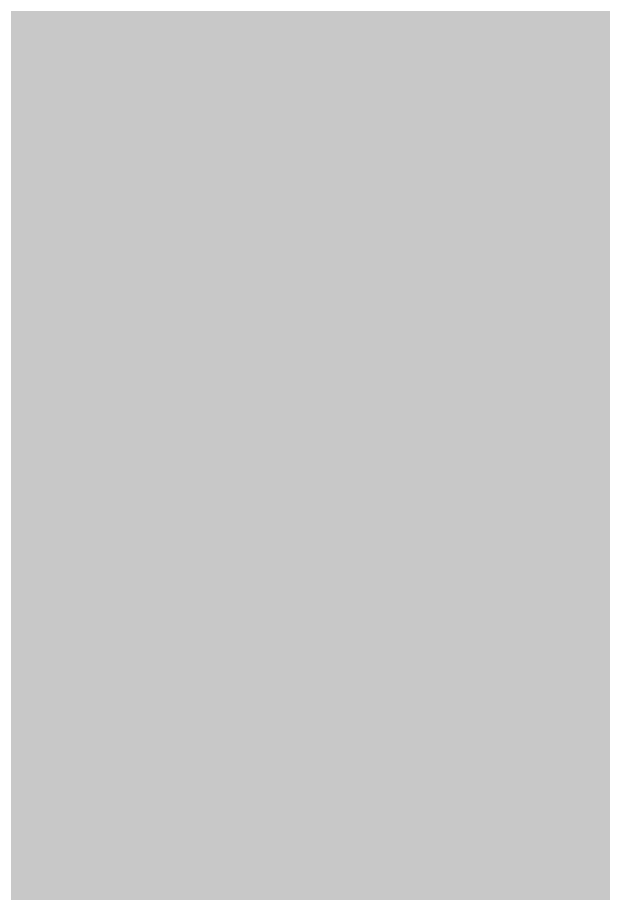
# Model space of a CAD drawing. Header units: inches. Extents: x -2 to 343, y -53 to 63.
# Drawn here: x 7.997 to 8.607, y 2.011 to 2.923 of the extents above; entities that cross this region are included whole.
import ezdxf

# ---------------------------------------------------------------- set-up
doc = ezdxf.new("R2010")
doc.units = ezdxf.units.IN
for name, color, linetype in [('Bottom Layer', 5, 'Continuous'), ('Bottom Solder', 6, 'Continuous'), ('Drill Drawing', 1, 'Continuous'), ('Multi-Layer', 9, 'Continuous'), ('Pad Holes', 156, 'Continuous'), ('Top Layer', 1, 'Continuous'), ('Top Solder', 216, 'Continuous')]:
    doc.layers.add(name, color=color, linetype=linetype)

# ---------------------------------------------------------------- blocks, each defined once
blk = doc.blocks.new('TS_1087E_B3D2_98')
at = {"layer": 'Bottom Layer'}
h = blk.add_hatch(color=5, dxfattribs=at)
edge = h.paths.add_edge_path()
edge.add_arc((1.05, -2.15), 0.8, 0, 360)
at = {"layer": 'Bottom Solder'}
h = blk.add_hatch(color=6, dxfattribs=at)
edge = h.paths.add_edge_path()
edge.add_arc((1.05, -2.15), 0.9016, 0, 360)
at = {"layer": 'Multi-Layer'}
h = blk.add_hatch(color=9, dxfattribs=at)
edge = h.paths.add_edge_path()
edge.add_arc((1.05, -2.15), 0.8, 0, 360)
at = {"layer": 'Pad Holes'}
h = blk.add_hatch(color=7, dxfattribs=at)
edge = h.paths.add_edge_path()
edge.add_arc((1.05, -2.15), 0.45, 0, 360)
at = {"layer": 'Top Layer'}
h = blk.add_hatch(color=1, dxfattribs=at)
edge = h.paths.add_edge_path()
edge.add_arc((1.05, -2.15), 0.8, 0, 360)
at = {"layer": 'Top Solder'}
h = blk.add_hatch(color=216, dxfattribs=at)
edge = h.paths.add_edge_path()
edge.add_arc((1.05, -2.15), 0.9016, 0, 360)

msp = doc.modelspace()

# ---------------------------------------------------------------- linework, layer by layer
at = {"layer": 'Drill Drawing'}
for points in [[(7.79142, 2.47172, 0.0508, 0.0508, 0), (8.04542, 2.72572, 0.0508, 0.0508, 0)], [(8.04542, 2.72572, 0.0508, 0.0508, 0), (8.29942, 2.47172, 0.0508, 0.0508, 0)], [(7.79142, 2.47172, 0.0508, 0.0508, 0), (8.04542, 2.21772, 0.0508, 0.0508, 0)], [(8.04542, 2.21772, 0.0508, 0.0508, 0), (8.29942, 2.47172, 0.0508, 0.0508, 0)]]:
    msp.add_lwpolyline(points, format="xyseb", dxfattribs=at)
for points in [[(8.03272, 2.72572, 0.0254, 0.0254, 1), (8.05812, 2.72572, 0.0254, 0.0254, 1)], [(8.03272, 2.72572, 0.0254, 0.0254, 1), (8.05812, 2.72572, 0.0254, 0.0254, 1)], [(8.28672, 2.47172, 0.0254, 0.0254, 1), (8.31212, 2.47172, 0.0254, 0.0254, 1)], [(8.28672, 2.47172, 0.0254, 0.0254, 1), (8.31212, 2.47172, 0.0254, 0.0254, 1)], [(8.03272, 2.21772, 0.0254, 0.0254, 1), (8.05812, 2.21772, 0.0254, 0.0254, 1)], [(8.03272, 2.21772, 0.0254, 0.0254, 1), (8.05812, 2.21772, 0.0254, 0.0254, 1)]]:
    msp.add_lwpolyline(points, format="xyseb", close=True, dxfattribs=at)
at = {"layer": 'Top Layer'}
for points in [[(8.2924, 2.47172, 0.5588, 0.5588, 0), (9.06724, 3.24656, 0.5588, 0.5588, 0)], [(8.04542, 2.47172, 0.5588, 0.5588, 0), (8.15949, 2.47172, 0.5588, 0.5588, 0)], [(8.15949, 2.47172, 0.5588, 0.5588, 0), (8.2924, 2.47172, 0.5588, 0.5588, 0)], [(8.15949, 2.47172, 0.5588, 0.5588, 0), (8.31838, 2.47172, 0.5588, 0.5588, 0)]]:
    msp.add_lwpolyline(points, format="xyseb", dxfattribs=at)
for points in [[(7.90572, 2.47172, 0.2794, 0.2794, 1), (8.18512, 2.47172, 0.2794, 0.2794, 1)], [(8.01979, 2.47172, 0.2794, 0.2794, 1), (8.29919, 2.47172, 0.2794, 0.2794, 1)], [(8.01979, 2.47172, 0.2794, 0.2794, 1), (8.29919, 2.47172, 0.2794, 0.2794, 1)], [(8.01979, 2.47172, 0.2794, 0.2794, 1), (8.29919, 2.47172, 0.2794, 0.2794, 1)], [(8.1527, 2.47172, 0.2794, 0.2794, 1), (8.4321, 2.47172, 0.2794, 0.2794, 1)], [(8.1527, 2.47172, 0.2794, 0.2794, 1), (8.4321, 2.47172, 0.2794, 0.2794, 1)], [(8.17868, 2.47172, 0.2794, 0.2794, 1), (8.45808, 2.47172, 0.2794, 0.2794, 1)]]:
    msp.add_lwpolyline(points, format="xyseb", close=True, dxfattribs=at)

# ---------------------------------------------------------------- block references
at = {"rotation": 308.0000000000001}
msp.add_blockref('TS_1087E_B3D2_98', (9.0932, 4.6228), dxfattribs=at)

doc.saveas('drawing.dxf')
